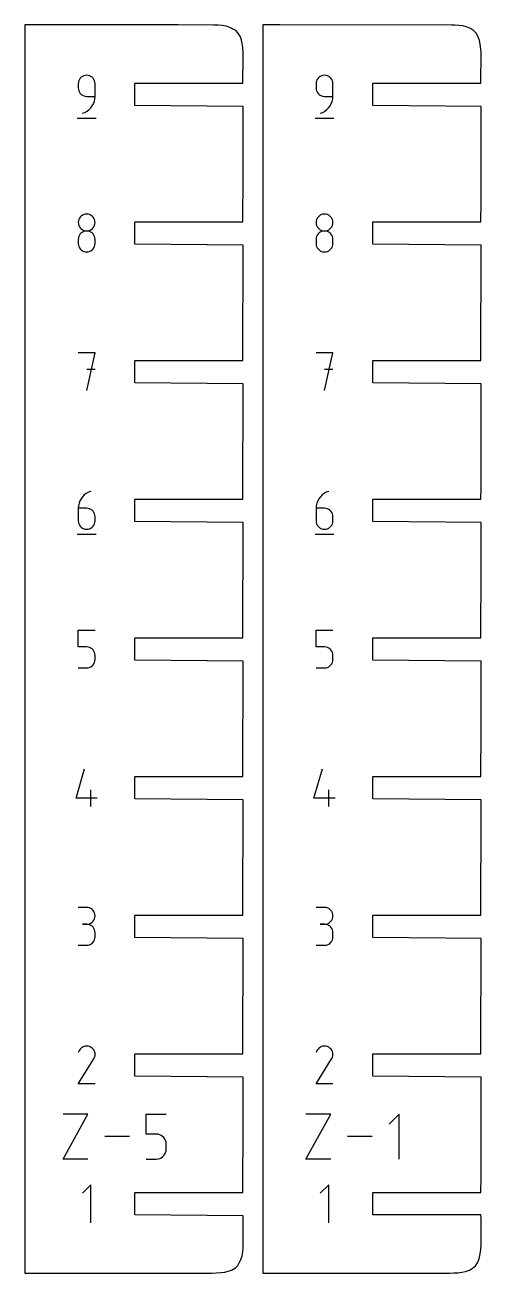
# Model space of a CAD drawing. Extents: x 0 to 38, y 0 to 25.5.
# Drawn here: x 11.11 to 14.04, y 12.31 to 20.31 of the extents above; entities that cross this region are included whole.
import ezdxf

# ---------------------------------------------------------------- set-up
doc = ezdxf.new("R2010")
doc.units = 0

msp = doc.modelspace()

# ---------------------------------------------------------------- linework, layer by layer
at = {"layer": 'annotation', "color": 1}
for p, q in [((11.45532, 19.945289), (11.454448, 19.935574)), ((11.454448, 19.935574), (11.454448, 19.908533)), ((11.457834, 19.954436), (11.45532, 19.945289)), ((11.461834, 19.96286), (11.457834, 19.954436)), ((11.467168, 19.970409), (11.461834, 19.96286)), ((11.473682, 19.976929), (11.467168, 19.970409)), ((11.481221, 19.982267), (11.473682, 19.976929)), ((11.489632, 19.98627), (11.481221, 19.982267)), ((11.498761, 19.988784), (11.489632, 19.98627)), ((11.508454, 19.989656), (11.498761, 19.988784)), ((11.518167, 19.988784), (11.508454, 19.989656)), ((11.508454, 19.989656), (11.508454, 19.989656)), ((11.527307, 19.98627), (11.518167, 19.988784)), ((11.535721, 19.982267), (11.527307, 19.98627)), ((11.543257, 19.976929), (11.535721, 19.982267)), ((11.549765, 19.970409), (11.543257, 19.976929)), ((11.555091, 19.96286), (11.549765, 19.970409)), ((11.559083, 19.954436), (11.555091, 19.96286)), ((11.56159, 19.945289), (11.559083, 19.954436)), ((11.562459, 19.935574), (11.56159, 19.945289)), ((11.562459, 19.854467), (11.562459, 19.935574)), ((11.562459, 19.935574), (11.562459, 19.935574)), ((12.980073, 19.945289), (12.979201, 19.935574)), ((12.979201, 19.935574), (12.979201, 19.908533)), ((12.982587, 19.954436), (12.980073, 19.945289)), ((12.986587, 19.96286), (12.982587, 19.954436)), ((12.991921, 19.970409), (12.986587, 19.96286)), ((12.998435, 19.976929), (12.991921, 19.970409)), ((13.005974, 19.982267), (12.998435, 19.976929)), ((13.014385, 19.98627), (13.005974, 19.982267)), ((13.023514, 19.988784), (13.014385, 19.98627)), ((13.033207, 19.989656), (13.023514, 19.988784)), ((13.04292, 19.988784), (13.033207, 19.989656)), ((13.033207, 19.989656), (13.033207, 19.989656)), ((13.05206, 19.98627), (13.04292, 19.988784)), ((13.060474, 19.982267), (13.05206, 19.98627)), ((13.068011, 19.976929), (13.060474, 19.982267)), ((13.074518, 19.970409), (13.068011, 19.976929)), ((13.079844, 19.96286), (13.074518, 19.970409)), ((13.083836, 19.954436), (13.079844, 19.96286)), ((13.086343, 19.945289), (13.083836, 19.954436)), ((13.087212, 19.935574), (13.086343, 19.945289)), ((13.087212, 19.854467), (13.087212, 19.935574)), ((13.087212, 19.935574), (13.087212, 19.935574)), ((11.454448, 19.908533), (11.454448, 19.908533)), ((11.454448, 19.908533), (11.45532, 19.898818)), ((11.45532, 19.898818), (11.457834, 19.889673)), ((11.457834, 19.889673), (11.461834, 19.88125)), ((11.461834, 19.88125), (11.467168, 19.873704)), ((11.467168, 19.873704), (11.473682, 19.867187)), ((11.473682, 19.867187), (11.481221, 19.861851)), ((11.481221, 19.861851), (11.489632, 19.857851)), ((11.489632, 19.857851), (11.498761, 19.855338)), ((11.498761, 19.855338), (11.508454, 19.854467)), ((11.508454, 19.854467), (11.562459, 19.854467)), ((11.561264, 19.838069), (11.562459, 19.854467)), ((12.979201, 19.908533), (12.979201, 19.908533)), ((12.979201, 19.908533), (12.980073, 19.898818)), ((12.980073, 19.898818), (12.982587, 19.889673)), ((12.982587, 19.889673), (12.986587, 19.88125)), ((12.986587, 19.88125), (12.991921, 19.873704)), ((12.991921, 19.873704), (12.998435, 19.867187)), ((12.998435, 19.867187), (13.005974, 19.861851)), ((13.005974, 19.861851), (13.014385, 19.857851)), ((13.014385, 19.857851), (13.023514, 19.855338)), ((13.023514, 19.855338), (13.033207, 19.854467)), ((13.033207, 19.854467), (13.087212, 19.854467)), ((13.086017, 19.838069), (13.087212, 19.854467)), ((11.511048, 19.75999), (11.523809, 19.769595)), ((11.523809, 19.769595), (11.535008, 19.780827)), ((11.535008, 19.780827), (11.5445, 19.793489)), ((11.5445, 19.793489), (11.552138, 19.807382)), ((11.552138, 19.807382), (11.557774, 19.822308)), ((11.557774, 19.822308), (11.561264, 19.838069)), ((13.035801, 19.75999), (13.048562, 19.769595)), ((13.048562, 19.769595), (13.059761, 19.780827)), ((13.059761, 19.780827), (13.069253, 19.793489)), ((13.069253, 19.793489), (13.076891, 19.807382)), ((13.076891, 19.807382), (13.082527, 19.822308)), ((13.082527, 19.822308), (13.086017, 19.838069)), ((11.4477, 19.716056), (11.5693, 19.716056)), ((11.481428, 19.746456), (11.496872, 19.752211)), ((11.481428, 19.746456), (11.481428, 19.746456)), ((11.496872, 19.752211), (11.511048, 19.75999)), ((12.972453, 19.716056), (13.094053, 19.716056)), ((13.006181, 19.746456), (13.021625, 19.752211)), ((13.006181, 19.746456), (13.006181, 19.746456)), ((13.021625, 19.752211), (13.035801, 19.75999)), ((11.455335, 19.05621), (11.454464, 19.04654)), ((11.454464, 19.04654), (11.454464, 19.04654)), ((11.454464, 19.04654), (11.455336, 19.036824)), ((11.457847, 19.065322), (11.455335, 19.05621)), ((11.461846, 19.073719), (11.457847, 19.065322)), ((11.467178, 19.081249), (11.461846, 19.073719)), ((11.473691, 19.087756), (11.467178, 19.081249)), ((11.481229, 19.093086), (11.473691, 19.087756)), ((11.489641, 19.097085), (11.481229, 19.093086)), ((11.498772, 19.099597), (11.489641, 19.097085)), ((11.508469, 19.100469), (11.498772, 19.099597)), ((11.518166, 19.099597), (11.508469, 19.100469)), ((11.508469, 19.100469), (11.508469, 19.100469)), ((11.527297, 19.097085), (11.518166, 19.099597)), ((11.535709, 19.093086), (11.527297, 19.097085)), ((11.543248, 19.087756), (11.535709, 19.093086)), ((11.54976, 19.081249), (11.543248, 19.087756)), ((11.555092, 19.073719), (11.54976, 19.081249)), ((11.559091, 19.065322), (11.555092, 19.073719)), ((11.561603, 19.05621), (11.559091, 19.065322)), ((11.562475, 19.04654), (11.561603, 19.05621)), ((11.561603, 19.036824), (11.562475, 19.04654)), ((11.562475, 19.04654), (11.562475, 19.04654)), ((12.980106, 19.05621), (12.979234, 19.04654)), ((12.979234, 19.04654), (12.979234, 19.04654)), ((12.979234, 19.04654), (12.980106, 19.036824)), ((12.982618, 19.065322), (12.980106, 19.05621)), ((12.986617, 19.073719), (12.982618, 19.065322)), ((12.991949, 19.081249), (12.986617, 19.073719)), ((12.998461, 19.087756), (12.991949, 19.081249)), ((13.006, 19.093086), (12.998461, 19.087756)), ((13.014412, 19.097085), (13.006, 19.093086)), ((13.023543, 19.099597), (13.014412, 19.097085)), ((13.03324, 19.100469), (13.023543, 19.099597)), ((13.042937, 19.099597), (13.03324, 19.100469)), ((13.03324, 19.100469), (13.03324, 19.100469)), ((13.052068, 19.097085), (13.042937, 19.099597)), ((13.06048, 19.093086), (13.052068, 19.097085)), ((13.068018, 19.087756), (13.06048, 19.093086)), ((13.074531, 19.081249), (13.068018, 19.087756)), ((13.079863, 19.073719), (13.074531, 19.081249)), ((13.083862, 19.065322), (13.079863, 19.073719)), ((13.086374, 19.05621), (13.083862, 19.065322)), ((13.086373, 19.036824), (13.087245, 19.04654)), ((13.087245, 19.04654), (13.086374, 19.05621)), ((13.087245, 19.04654), (13.087245, 19.04654)), ((11.455336, 19.036824), (11.457849, 19.027678)), ((11.461846, 18.965668), (11.457847, 18.957246)), ((11.457849, 19.027678), (11.461849, 19.019253)), ((11.467178, 18.973215), (11.461846, 18.965668)), ((11.461849, 19.019253), (11.467183, 19.011705)), ((11.473691, 18.979733), (11.467178, 18.973215)), ((11.467183, 19.011705), (11.473697, 19.005185)), ((11.481229, 18.98507), (11.473691, 18.979733)), ((11.473697, 19.005185), (11.481236, 18.999847)), ((11.489641, 18.989073), (11.481229, 18.98507)), ((11.481236, 18.999847), (11.489647, 18.995844)), ((11.498772, 18.991586), (11.489641, 18.989073)), ((11.489647, 18.995844), (11.498776, 18.99333)), ((11.508469, 18.992458), (11.498772, 18.991586)), ((11.498776, 18.99333), (11.508469, 18.992458)), ((11.508469, 18.992458), (11.518162, 18.99333)), ((11.518166, 18.991587), (11.508469, 18.992458)), ((11.508469, 18.992458), (11.508469, 18.992458)), ((11.508469, 18.992458), (11.508469, 18.992458)), ((11.518162, 18.99333), (11.527291, 18.995844)), ((11.527297, 18.989074), (11.518166, 18.991587)), ((11.527291, 18.995844), (11.535702, 18.999847)), ((11.535709, 18.985074), (11.527297, 18.989074)), ((11.535702, 18.999847), (11.543241, 19.005185)), ((11.543248, 18.979738), (11.535709, 18.985074)), ((11.543241, 19.005185), (11.549755, 19.011705)), ((11.54976, 18.973221), (11.543248, 18.979738)), ((11.549755, 19.011705), (11.555089, 19.019253)), ((11.555092, 18.965674), (11.54976, 18.973221)), ((11.555089, 19.019253), (11.55909, 19.027678)), ((11.559091, 18.957252), (11.555092, 18.965674)), ((11.55909, 19.027678), (11.561603, 19.036824)), ((12.980106, 19.036824), (12.982619, 19.027678)), ((12.986617, 18.965668), (12.982618, 18.957246)), ((12.982619, 19.027678), (12.98662, 19.019253)), ((12.991949, 18.973215), (12.986617, 18.965668)), ((12.98662, 19.019253), (12.991954, 19.011705)), ((12.998461, 18.979733), (12.991949, 18.973215)), ((12.991954, 19.011705), (12.998468, 19.005185)), ((13.006, 18.98507), (12.998461, 18.979733)), ((12.998468, 19.005185), (13.006007, 18.999847)), ((13.014412, 18.989073), (13.006, 18.98507)), ((13.006007, 18.999847), (13.014418, 18.995844)), ((13.023543, 18.991586), (13.014412, 18.989073)), ((13.014418, 18.995844), (13.023547, 18.99333)), ((13.03324, 18.992458), (13.023543, 18.991586)), ((13.023547, 18.99333), (13.03324, 18.992458)), ((13.03324, 18.992458), (13.042933, 18.99333)), ((13.042937, 18.991587), (13.03324, 18.992458)), ((13.03324, 18.992458), (13.03324, 18.992458)), ((13.03324, 18.992458), (13.03324, 18.992458)), ((13.042933, 18.99333), (13.052062, 18.995844)), ((13.052068, 18.989074), (13.042937, 18.991587)), ((13.052062, 18.995844), (13.060473, 18.999847)), ((13.06048, 18.985074), (13.052068, 18.989074)), ((13.060473, 18.999847), (13.068012, 19.005185)), ((13.068018, 18.979738), (13.06048, 18.985074)), ((13.068012, 19.005185), (13.074526, 19.011705)), ((13.074531, 18.973221), (13.068018, 18.979738)), ((13.074526, 19.011705), (13.07986, 19.019253)), ((13.079863, 18.965675), (13.074531, 18.973221)), ((13.07986, 19.019253), (13.08386, 19.027678)), ((13.083862, 18.957252), (13.079863, 18.965675)), ((13.08386, 19.027678), (13.086373, 19.036824)), ((11.455335, 18.948103), (11.454464, 18.938392)), ((11.454464, 18.938392), (11.454464, 18.911488)), ((11.454464, 18.911488), (11.454464, 18.911488)), ((11.454464, 18.911488), (11.455336, 18.901778)), ((11.457847, 18.957246), (11.455335, 18.948103)), ((11.455336, 18.901778), (11.457849, 18.892645)), ((11.457849, 18.892645), (11.461849, 18.884241)), ((11.461849, 18.884241), (11.467183, 18.876717)), ((11.549755, 18.876717), (11.555089, 18.884241)), ((11.555089, 18.884241), (11.55909, 18.892645)), ((11.55909, 18.892645), (11.561603, 18.901778)), ((11.561603, 18.948107), (11.559091, 18.957252)), ((11.562475, 18.938392), (11.561603, 18.948107)), ((11.561603, 18.901778), (11.562475, 18.911488)), ((11.562475, 18.911488), (11.562475, 18.938392)), ((11.562475, 18.938392), (11.562475, 18.938392)), ((12.980106, 18.948103), (12.979234, 18.938392)), ((12.979234, 18.938392), (12.979234, 18.911488)), ((12.979234, 18.911488), (12.979234, 18.911488)), ((12.979234, 18.911488), (12.980106, 18.901778)), ((12.982618, 18.957246), (12.980106, 18.948103)), ((12.980106, 18.901778), (12.982619, 18.892645)), ((12.982619, 18.892645), (12.98662, 18.884241)), ((12.98662, 18.884241), (12.991954, 18.876717)), ((13.074526, 18.876717), (13.07986, 18.884241)), ((13.07986, 18.884241), (13.08386, 18.892645)), ((13.08386, 18.892645), (13.086373, 18.901778)), ((13.086374, 18.948107), (13.083862, 18.957252)), ((13.086373, 18.901778), (13.087245, 18.911488)), ((13.087245, 18.938392), (13.086374, 18.948107)), ((13.087245, 18.911488), (13.087245, 18.938392)), ((13.087245, 18.938392), (13.087245, 18.938392)), ((11.467183, 18.876717), (11.473697, 18.870222)), ((11.473697, 18.870222), (11.481236, 18.864908)), ((11.481236, 18.864908), (11.489647, 18.860926)), ((11.489647, 18.860926), (11.498776, 18.858426)), ((11.498776, 18.858426), (11.508469, 18.857559)), ((11.508469, 18.857559), (11.518162, 18.858426)), ((11.508469, 18.857559), (11.508469, 18.857559)), ((11.518162, 18.858426), (11.527291, 18.860926)), ((11.527291, 18.860926), (11.535702, 18.864908)), ((11.535702, 18.864908), (11.543241, 18.870222)), ((11.543241, 18.870222), (11.549755, 18.876717)), ((12.991954, 18.876717), (12.998468, 18.870222)), ((12.998468, 18.870222), (13.006007, 18.864908)), ((13.006007, 18.864908), (13.014418, 18.860926)), ((13.014418, 18.860926), (13.023547, 18.858426)), ((13.023547, 18.858426), (13.03324, 18.857559)), ((13.03324, 18.857559), (13.042933, 18.858426)), ((13.03324, 18.857559), (13.03324, 18.857559)), ((13.042933, 18.858426), (13.052062, 18.860926)), ((13.052062, 18.860926), (13.060473, 18.864908)), ((13.060473, 18.864908), (13.068012, 18.870222)), ((13.068012, 18.870222), (13.074526, 18.876717)), ((11.562536, 18.211878), (11.454387, 18.211878)), ((11.508469, 17.968678), (11.562536, 18.211878)), ((13.087306, 18.211878), (12.979158, 18.211878)), ((13.03324, 17.968678), (13.087306, 18.211878)), ((11.562536, 18.103577), (11.508469, 18.103577)), ((13.087306, 18.103577), (13.03324, 18.103577)), ((11.48193, 17.288479), (11.472431, 17.275793)), ((11.493141, 17.299737), (11.48193, 17.288479)), ((11.505918, 17.309372), (11.493141, 17.299737)), ((11.520115, 17.317188), (11.505918, 17.309372)), ((11.535586, 17.322989), (11.520115, 17.317188)), ((11.535586, 17.322989), (11.535586, 17.322989)), ((13.006701, 17.288479), (12.997202, 17.275793)), ((13.017912, 17.299737), (13.006701, 17.288479)), ((13.030689, 17.309372), (13.017912, 17.299737)), ((13.044886, 17.317188), (13.030689, 17.309372)), ((13.060357, 17.322989), (13.044886, 17.317188)), ((13.060357, 17.322989), (13.060357, 17.322989)), ((11.45566, 17.231127), (11.454464, 17.214688)), ((11.454464, 17.214688), (11.454464, 17.133855)), ((11.508469, 17.214688), (11.454464, 17.214688)), ((11.45915, 17.246921), (11.45566, 17.231127)), ((11.464789, 17.261875), (11.45915, 17.246921)), ((11.472431, 17.275793), (11.464789, 17.261875)), ((11.518182, 17.213821), (11.508469, 17.214688)), ((11.527322, 17.211321), (11.518182, 17.213821)), ((11.535736, 17.207339), (11.527322, 17.211321)), ((11.543273, 17.202025), (11.535736, 17.207339)), ((11.54978, 17.195531), (11.543273, 17.202025)), ((12.98043, 17.231127), (12.979234, 17.214688)), ((12.979234, 17.214688), (12.979234, 17.133855)), ((13.03324, 17.214688), (12.979234, 17.214688)), ((12.983921, 17.246921), (12.98043, 17.231127)), ((12.98956, 17.261875), (12.983921, 17.246921)), ((12.997202, 17.275793), (12.98956, 17.261875)), ((13.042953, 17.213821), (13.03324, 17.214688)), ((13.052092, 17.211321), (13.042953, 17.213821)), ((13.060507, 17.207339), (13.052092, 17.211321)), ((13.068043, 17.202025), (13.060507, 17.207339)), ((13.074551, 17.195531), (13.068043, 17.202025)), ((11.454464, 17.133855), (11.454464, 17.133855)), ((11.454464, 17.133855), (11.455336, 17.12414)), ((11.455336, 17.12414), (11.457849, 17.114995)), ((11.555106, 17.188006), (11.54978, 17.195531)), ((11.559098, 17.179602), (11.555106, 17.188006)), ((11.561605, 17.170469), (11.559098, 17.179602)), ((11.559098, 17.114995), (11.561605, 17.12414)), ((11.562475, 17.160759), (11.561605, 17.170469)), ((11.561605, 17.12414), (11.562475, 17.133855)), ((11.562475, 17.133855), (11.562475, 17.160759)), ((11.562475, 17.160759), (11.562475, 17.160759)), ((12.979234, 17.133855), (12.979234, 17.133855)), ((12.979234, 17.133855), (12.980106, 17.12414)), ((12.980106, 17.12414), (12.982619, 17.114995)), ((13.079877, 17.188006), (13.074551, 17.195531)), ((13.083869, 17.179602), (13.079877, 17.188006)), ((13.086376, 17.170469), (13.083869, 17.179602)), ((13.083869, 17.114995), (13.086376, 17.12414)), ((13.087245, 17.160759), (13.086376, 17.170469)), ((13.086376, 17.12414), (13.087245, 17.133855)), ((13.087245, 17.133855), (13.087245, 17.160759)), ((13.087245, 17.160759), (13.087245, 17.160759)), ((11.4477, 17.049389), (11.5693, 17.049389)), ((11.457849, 17.114995), (11.461849, 17.106573)), ((11.461849, 17.106573), (11.467183, 17.099026)), ((11.467183, 17.099026), (11.473697, 17.092509)), ((11.473697, 17.092509), (11.481236, 17.087173)), ((11.481236, 17.087173), (11.489647, 17.083173)), ((11.489647, 17.083173), (11.498776, 17.08066)), ((11.498776, 17.08066), (11.508469, 17.079789)), ((11.508469, 17.079789), (11.518182, 17.08066)), ((11.508469, 17.079789), (11.508469, 17.079789)), ((11.518182, 17.08066), (11.527322, 17.083173)), ((11.527322, 17.083173), (11.535736, 17.087173)), ((11.535736, 17.087173), (11.543273, 17.092509)), ((11.543273, 17.092509), (11.54978, 17.099026)), ((11.54978, 17.099026), (11.555106, 17.106573)), ((11.555106, 17.106573), (11.559098, 17.114995)), ((12.97247, 17.049389), (13.09407, 17.049389)), ((12.982619, 17.114995), (12.98662, 17.106573)), ((12.98662, 17.106573), (12.991954, 17.099026)), ((12.991954, 17.099026), (12.998468, 17.092509)), ((12.998468, 17.092509), (13.006007, 17.087173)), ((13.006007, 17.087173), (13.014418, 17.083173)), ((13.014418, 17.083173), (13.023547, 17.08066)), ((13.023547, 17.08066), (13.03324, 17.079789)), ((13.03324, 17.079789), (13.042953, 17.08066)), ((13.03324, 17.079789), (13.03324, 17.079789)), ((13.042953, 17.08066), (13.052092, 17.083173)), ((13.052092, 17.083173), (13.060507, 17.087173)), ((13.060507, 17.087173), (13.068043, 17.092509)), ((13.068043, 17.092509), (13.074551, 17.099026)), ((13.074551, 17.099026), (13.079877, 17.106573)), ((13.079877, 17.106573), (13.083869, 17.114995)), ((11.454464, 16.325799), (11.454464, 16.4341)), ((11.454464, 16.4341), (11.562475, 16.4341)), ((12.979234, 16.325799), (12.979234, 16.4341)), ((12.979234, 16.4341), (13.087245, 16.4341)), ((11.508469, 16.325799), (11.454464, 16.325799)), ((11.518166, 16.324933), (11.508469, 16.325799)), ((11.527297, 16.322433), (11.518166, 16.324933)), ((11.535709, 16.31845), (11.527297, 16.322433)), ((13.03324, 16.325799), (12.979234, 16.325799)), ((13.042937, 16.324933), (13.03324, 16.325799)), ((13.052068, 16.322433), (13.042937, 16.324933)), ((13.06048, 16.31845), (13.052068, 16.322433)), ((11.543248, 16.313137), (11.535709, 16.31845)), ((11.54976, 16.306642), (11.543248, 16.313137)), ((11.555092, 16.299117), (11.54976, 16.306642)), ((11.559091, 16.290713), (11.555092, 16.299117)), ((11.561603, 16.28158), (11.559091, 16.290713)), ((11.562475, 16.27187), (11.561603, 16.28158)), ((11.561603, 16.235251), (11.562475, 16.244966)), ((11.562475, 16.244966), (11.562475, 16.27187)), ((11.562475, 16.27187), (11.562475, 16.27187)), ((13.068018, 16.313137), (13.06048, 16.31845)), ((13.074531, 16.306642), (13.068018, 16.313137)), ((13.079863, 16.299117), (13.074531, 16.306642)), ((13.083862, 16.290713), (13.079863, 16.299117)), ((13.086374, 16.28158), (13.083862, 16.290713)), ((13.086373, 16.235251), (13.087245, 16.244966)), ((13.087245, 16.27187), (13.086374, 16.28158)), ((13.087245, 16.244966), (13.087245, 16.27187)), ((13.087245, 16.27187), (13.087245, 16.27187)), ((11.454464, 16.1909), (11.508469, 16.1909)), ((11.508469, 16.1909), (11.518162, 16.191772)), ((11.508469, 16.1909), (11.508469, 16.1909)), ((11.518162, 16.191772), (11.527291, 16.194284)), ((11.527291, 16.194284), (11.535702, 16.198285)), ((11.535702, 16.198285), (11.543241, 16.20362)), ((11.543241, 16.20362), (11.549755, 16.210137)), ((11.549755, 16.210137), (11.555089, 16.217684)), ((11.555089, 16.217684), (11.55909, 16.226106)), ((11.55909, 16.226106), (11.561603, 16.235251)), ((12.979234, 16.1909), (13.03324, 16.1909)), ((13.03324, 16.1909), (13.042933, 16.191772)), ((13.03324, 16.1909), (13.03324, 16.1909)), ((13.042933, 16.191772), (13.052062, 16.194284)), ((13.052062, 16.194284), (13.060473, 16.198285)), ((13.060473, 16.198285), (13.068012, 16.20362)), ((13.068012, 16.20362), (13.074526, 16.210137)), ((13.074526, 16.210137), (13.07986, 16.217684)), ((13.07986, 16.217684), (13.08386, 16.226106)), ((13.08386, 16.226106), (13.086373, 16.235251)), ((11.440951, 15.356078), (11.49488, 15.545211)), ((12.965722, 15.356078), (13.019651, 15.545211)), ((11.53551, 15.302011), (11.53551, 15.410022)), ((13.060281, 15.302011), (13.060281, 15.410022)), ((11.575987, 15.356078), (11.440951, 15.356078)), ((13.100758, 15.356078), (12.965722, 15.356078)), ((11.508469, 14.65604), (11.454464, 14.65604)), ((11.518182, 14.655168), (11.508469, 14.65604)), ((11.527322, 14.652656), (11.518182, 14.655168)), ((11.535736, 14.648657), (11.527322, 14.652656)), ((11.543273, 14.643327), (11.535736, 14.648657)), ((11.54978, 14.63682), (11.543273, 14.643327)), ((13.03324, 14.65604), (12.979234, 14.65604)), ((13.042953, 14.655168), (13.03324, 14.65604)), ((13.052092, 14.652656), (13.042953, 14.655168)), ((13.060507, 14.648657), (13.052092, 14.652656)), ((13.068043, 14.643327), (13.060507, 14.648657)), ((13.074551, 14.63682), (13.068043, 14.643327)), ((11.535736, 14.555418), (11.543273, 14.560756)), ((11.543273, 14.560756), (11.54978, 14.567276)), ((11.555106, 14.62929), (11.54978, 14.63682)), ((11.54978, 14.567276), (11.555106, 14.574824)), ((11.559098, 14.620892), (11.555106, 14.62929)), ((11.555106, 14.574824), (11.559098, 14.583249)), ((11.561605, 14.611781), (11.559098, 14.620892)), ((11.559098, 14.583249), (11.561605, 14.592395)), ((11.562475, 14.602111), (11.561605, 14.611781)), ((11.561605, 14.592395), (11.562475, 14.602111)), ((11.562475, 14.602111), (11.562475, 14.602111)), ((13.060507, 14.555418), (13.068043, 14.560756)), ((13.068043, 14.560756), (13.074551, 14.567276)), ((13.079877, 14.62929), (13.074551, 14.63682)), ((13.074551, 14.567276), (13.079877, 14.574824)), ((13.083869, 14.620892), (13.079877, 14.62929)), ((13.079877, 14.574824), (13.083869, 14.583249)), ((13.086376, 14.611781), (13.083869, 14.620892)), ((13.083869, 14.583249), (13.086376, 14.592395)), ((13.087245, 14.602111), (13.086376, 14.611781)), ((13.086376, 14.592395), (13.087245, 14.602111)), ((13.087245, 14.602111), (13.087245, 14.602111)), ((11.508469, 14.548029), (11.481428, 14.548029)), ((11.481428, 14.548029), (11.508469, 14.548029)), ((11.508469, 14.548029), (11.518182, 14.548901)), ((11.518182, 14.547157), (11.508469, 14.548029)), ((11.508469, 14.548029), (11.508469, 14.548029)), ((11.518182, 14.548901), (11.527322, 14.551415)), ((11.527322, 14.544645), (11.518182, 14.547157)), ((11.527322, 14.551415), (11.535736, 14.555418)), ((11.535736, 14.540646), (11.527322, 14.544645)), ((11.543273, 14.535316), (11.535736, 14.540646)), ((11.54978, 14.528809), (11.543273, 14.535316)), ((11.555106, 14.521279), (11.54978, 14.528809)), ((11.559098, 14.512881), (11.555106, 14.521279)), ((11.561605, 14.50377), (11.559098, 14.512881)), ((11.562475, 14.4941), (11.561605, 14.50377)), ((11.562475, 14.467059), (11.562475, 14.4941)), ((11.562475, 14.4941), (11.562475, 14.4941)), ((13.03324, 14.548029), (13.006199, 14.548029)), ((13.006199, 14.548029), (13.03324, 14.548029)), ((13.03324, 14.548029), (13.042953, 14.548901)), ((13.042953, 14.547157), (13.03324, 14.548029)), ((13.03324, 14.548029), (13.03324, 14.548029)), ((13.042953, 14.548901), (13.052092, 14.551415)), ((13.052092, 14.544645), (13.042953, 14.547157)), ((13.052092, 14.551415), (13.060507, 14.555418)), ((13.060507, 14.540646), (13.052092, 14.544645)), ((13.068043, 14.535316), (13.060507, 14.540646)), ((13.074551, 14.528809), (13.068043, 14.535316)), ((13.079877, 14.521279), (13.074551, 14.528809)), ((13.083869, 14.512881), (13.079877, 14.521279)), ((13.086376, 14.50377), (13.083869, 14.512881)), ((13.087245, 14.4941), (13.086376, 14.50377)), ((13.087245, 14.467059), (13.087245, 14.4941)), ((13.087245, 14.4941), (13.087245, 14.4941)), ((11.454464, 14.41313), (11.508469, 14.41313)), ((11.508469, 14.41313), (11.518182, 14.414001)), ((11.508469, 14.41313), (11.508469, 14.41313)), ((11.518182, 14.414001), (11.527322, 14.416512)), ((11.527322, 14.416512), (11.535736, 14.420509)), ((11.535736, 14.420509), (11.543273, 14.425838)), ((11.543273, 14.425838), (11.54978, 14.432344)), ((11.54978, 14.432344), (11.555106, 14.439873)), ((11.555106, 14.439873), (11.559098, 14.448271)), ((11.559098, 14.448271), (11.561605, 14.457385)), ((11.561605, 14.457385), (11.562475, 14.467059)), ((12.979234, 14.41313), (13.03324, 14.41313)), ((13.03324, 14.41313), (13.042953, 14.414001)), ((13.03324, 14.41313), (13.03324, 14.41313)), ((13.042953, 14.414001), (13.052092, 14.416512)), ((13.052092, 14.416512), (13.060507, 14.420509)), ((13.060507, 14.420509), (13.068043, 14.425838)), ((13.068043, 14.425838), (13.074551, 14.432344)), ((13.074551, 14.432344), (13.079877, 14.439873)), ((13.079877, 14.439873), (13.083869, 14.448271)), ((13.083869, 14.448271), (13.086376, 14.457385)), ((13.086376, 14.457385), (13.087245, 14.467059)), ((11.48176, 13.760323), (11.474089, 13.755033)), ((11.490145, 13.764188), (11.48176, 13.760323)), ((11.499038, 13.766574), (11.490145, 13.764188)), ((11.508234, 13.767427), (11.499038, 13.766574)), ((11.517528, 13.766696), (11.508234, 13.767427)), ((11.526714, 13.764326), (11.517528, 13.766696)), ((11.535586, 13.760263), (11.526714, 13.764326)), ((11.543522, 13.754628), (11.535586, 13.760263)), ((11.535586, 13.760263), (11.535586, 13.760263)), ((13.006531, 13.760323), (12.998859, 13.755033)), ((13.014915, 13.764188), (13.006531, 13.760323)), ((13.023809, 13.766574), (13.014915, 13.764188)), ((13.033005, 13.767427), (13.023809, 13.766574)), ((13.042298, 13.766696), (13.033005, 13.767427)), ((13.051484, 13.764326), (13.042298, 13.766696)), ((13.060357, 13.760263), (13.051484, 13.764326)), ((13.068293, 13.754628), (13.060357, 13.760263)), ((13.060357, 13.760263), (13.060357, 13.760263)), ((11.454464, 13.524231), (11.554269, 13.684906)), ((11.461708, 13.740391), (11.454616, 13.726786)), ((11.467336, 13.748371), (11.461708, 13.740391)), ((11.474089, 13.755033), (11.467336, 13.748371)), ((11.550157, 13.747866), (11.543522, 13.754628)), ((11.555432, 13.740184), (11.550157, 13.747866)), ((11.554269, 13.684906), (11.554389, 13.685053)), ((11.554269, 13.684906), (11.554269, 13.684906)), ((11.554389, 13.685053), (11.554503, 13.685202)), ((11.554503, 13.685202), (11.554613, 13.685354)), ((11.554613, 13.685354), (11.55472, 13.685509)), ((11.55472, 13.685509), (11.554824, 13.685669)), ((11.554824, 13.685669), (11.554927, 13.685835)), ((11.554927, 13.685835), (11.555028, 13.686009)), ((11.555028, 13.686009), (11.555129, 13.686192)), ((11.555129, 13.686192), (11.55523, 13.686385)), ((11.55523, 13.686385), (11.559351, 13.695233)), ((11.55523, 13.686385), (11.55523, 13.686385)), ((11.559289, 13.73179), (11.555432, 13.740184)), ((11.561669, 13.722891), (11.559289, 13.73179)), ((11.559351, 13.695233), (11.561759, 13.704405)), ((11.562511, 13.713693), (11.561669, 13.722891)), ((11.561759, 13.704405), (11.562511, 13.713693)), ((12.979234, 13.524231), (13.07904, 13.684906)), ((12.986479, 13.740391), (12.979387, 13.726786)), ((12.992107, 13.748371), (12.986479, 13.740391)), ((12.998859, 13.755033), (12.992107, 13.748371)), ((13.074928, 13.747866), (13.068293, 13.754628)), ((13.080203, 13.740184), (13.074928, 13.747866)), ((13.07904, 13.684906), (13.079159, 13.685053)), ((13.07904, 13.684906), (13.07904, 13.684906)), ((13.079159, 13.685053), (13.079274, 13.685202)), ((13.079274, 13.685202), (13.079384, 13.685354)), ((13.079384, 13.685354), (13.079491, 13.685509)), ((13.079491, 13.685509), (13.079595, 13.685669)), ((13.079595, 13.685669), (13.079697, 13.685835)), ((13.079697, 13.685835), (13.079799, 13.686009)), ((13.079799, 13.686009), (13.0799, 13.686192)), ((13.0799, 13.686192), (13.080001, 13.686385)), ((13.080001, 13.686385), (13.084122, 13.695233)), ((13.080001, 13.686385), (13.080001, 13.686385)), ((13.08406, 13.73179), (13.080203, 13.740184)), ((13.086439, 13.722891), (13.08406, 13.73179)), ((13.084122, 13.695233), (13.086529, 13.704405)), ((13.087282, 13.713693), (13.086439, 13.722891)), ((13.086529, 13.704405), (13.087282, 13.713693)), ((11.562475, 13.524231), (11.454464, 13.524231)), ((13.087245, 13.524231), (12.979234, 13.524231)), ((11.356772, 13.043173), (11.516699, 13.331202)), ((11.516699, 13.331202), (11.356772, 13.331202)), ((11.89021, 13.202938), (11.89021, 13.331202)), ((11.89021, 13.331202), (12.018131, 13.331202)), ((12.913491, 13.043173), (13.073419, 13.331202)), ((13.073419, 13.331202), (12.913491, 13.331202)), ((13.510971, 13.331202), (13.446939, 13.267151)), ((13.510971, 13.043173), (13.510971, 13.331202)), ((11.95417, 13.202938), (11.89021, 13.202938)), ((11.965655, 13.201912), (11.95417, 13.202938)), ((11.976469, 13.198951), (11.965655, 13.201912)), ((11.782226, 13.187188), (11.624737, 13.187188)), ((11.986431, 13.194235), (11.976469, 13.198951)), ((11.995359, 13.187941), (11.986431, 13.194235)), ((12.003072, 13.18025), (11.995359, 13.187941)), ((12.009387, 13.171338), (12.003072, 13.18025)), ((12.014124, 13.161385), (12.009387, 13.171338)), ((12.017098, 13.150569), (12.014124, 13.161385)), ((12.018131, 13.139068), (12.017098, 13.150569)), ((12.018131, 13.107206), (12.018131, 13.139068)), ((12.018131, 13.139068), (12.018131, 13.139068)), ((13.338946, 13.187188), (13.181457, 13.187188)), ((11.516699, 13.043173), (11.356772, 13.043173)), ((11.89021, 13.043173), (11.95417, 13.043173)), ((11.95417, 13.043173), (11.96565, 13.044205)), ((11.95417, 13.043173), (11.95417, 13.043173)), ((11.96565, 13.044205), (11.976462, 13.047181)), ((11.976462, 13.047181), (11.986423, 13.051919)), ((11.986423, 13.051919), (11.995352, 13.058238)), ((11.995352, 13.058238), (12.003066, 13.065957)), ((12.003066, 13.065957), (12.009383, 13.074894)), ((12.009383, 13.074894), (12.014121, 13.084869)), ((12.014121, 13.084869), (12.017098, 13.0957)), ((12.017098, 13.0957), (12.018131, 13.107206)), ((13.073419, 13.043173), (12.913491, 13.043173)), ((11.53551, 12.878544), (11.481444, 12.824463)), ((11.53551, 12.635344), (11.53551, 12.878544)), ((13.060285, 12.878544), (13.006219, 12.824463)), ((13.060285, 12.635344), (13.060285, 12.878544))]:
    msp.add_line(p, q, dxfattribs=at)
at = {"layer": 'boundary', "color": 5}
for p, q in [((12.094318, 20.3125), (11.1125, 20.3125)), ((11.1125, 20.3125), (11.1125, 20.041841)), ((12.323939, 20.312245), (12.094318, 20.3125)), ((12.351215, 20.311253), (12.323939, 20.312245)), ((12.377482, 20.3088), (12.351215, 20.311253)), ((12.401755, 20.304747), (12.377482, 20.3088)), ((12.426564, 20.297102), (12.401755, 20.304747)), ((12.464517, 20.277082), (12.426564, 20.297102)), ((12.478565, 20.262298), (12.464517, 20.277082)), ((12.493733, 20.237431), (12.478565, 20.262298)), ((12.746591, 20.3125), (12.6375, 20.3125)), ((12.6375, 20.3125), (12.6375, 20.262318)), ((12.6375, 20.262318), (12.6375, 20.15467)), ((13.848939, 20.312245), (12.746591, 20.3125)), ((13.868957, 20.311798), (13.848939, 20.312245)), ((13.89557, 20.3098), (13.868957, 20.311798)), ((13.920911, 20.306135), (13.89557, 20.3098)), ((13.948694, 20.298932), (13.920911, 20.306135)), ((13.969776, 20.289646), (13.948694, 20.298932)), ((13.989517, 20.277082), (13.969776, 20.289646)), ((14.005326, 20.259913), (13.989517, 20.277082)), ((14.018733, 20.237431), (14.005326, 20.259913)), ((12.501197, 20.216008), (12.493733, 20.237431)), ((12.506213, 20.194328), (12.501197, 20.216008)), ((12.509794, 20.16866), (12.506213, 20.194328)), ((12.511857, 20.137973), (12.509794, 20.16866)), ((14.02691, 20.213582), (14.018733, 20.237431)), ((14.031937, 20.189893), (14.02691, 20.213582)), ((14.035969, 20.157085), (14.031937, 20.189893)), ((12.5104, 19.939056), (12.5125, 20.1125)), ((12.5125, 20.1125), (12.511857, 20.137973)), ((12.6375, 20.15467), (12.6375, 19.764639)), ((14.034832, 19.939056), (14.036841, 20.130682)), ((14.036841, 20.130682), (14.035969, 20.157085)), ((11.1125, 20.041841), (11.1125, 19.988773)), ((11.1125, 19.988773), (11.1125, 19.412906)), ((11.8175, 19.797056), (11.8175, 19.939056)), ((11.8175, 19.939056), (12.5104, 19.939056)), ((13.342253, 19.797056), (13.342253, 19.939056)), ((13.342253, 19.939056), (14.034832, 19.939056)), ((12.5125, 19.789456), (11.8175, 19.797056)), ((12.5125, 19.344822), (12.5125, 19.789456)), ((12.6375, 19.764639), (12.6375, 16.983771)), ((14.03701, 19.789456), (13.342253, 19.797056)), ((14.037041, 19.697213), (14.03701, 19.789456)), ((14.037041, 19.178104), (14.037041, 19.697213)), ((11.1125, 19.412906), (11.1125, 19.188773)), ((12.5104, 19.050167), (12.5125, 19.344822)), ((11.1125, 19.188773), (11.1125, 15.082919)), ((14.034941, 19.050167), (14.037041, 19.178104)), ((11.8175, 18.908167), (11.8175, 19.050167)), ((11.8175, 19.050167), (12.5104, 19.050167)), ((13.34227, 18.908167), (13.34227, 19.050167)), ((13.34227, 19.050167), (14.034941, 19.050167)), ((12.5125, 18.900567), (11.8175, 18.908167)), ((12.5104, 18.161278), (12.5125, 18.900567)), ((14.037041, 18.900567), (13.34227, 18.908167)), ((14.034941, 18.161278), (14.037041, 18.900567)), ((11.8175, 18.019278), (11.8175, 18.161278)), ((11.8175, 18.161278), (12.5104, 18.161278)), ((13.34227, 18.019278), (13.34227, 18.161278)), ((13.34227, 18.161278), (14.034941, 18.161278)), ((12.5125, 18.011678), (11.8175, 18.019278)), ((12.5104, 17.272389), (12.5125, 18.011678)), ((14.037041, 18.011678), (13.34227, 18.019278)), ((14.037041, 17.350718), (14.037041, 18.011678)), ((14.034941, 17.272389), (14.037041, 17.350718)), ((11.8175, 17.130389), (11.8175, 17.272389)), ((11.8175, 17.272389), (12.5104, 17.272389)), ((13.34227, 17.130389), (13.34227, 17.272389)), ((13.34227, 17.272389), (14.034941, 17.272389)), ((12.5125, 17.122789), (11.8175, 17.130389)), ((12.5104, 16.3835), (12.5125, 17.122789)), ((14.037041, 17.122789), (13.34227, 17.130389)), ((14.037041, 16.831609), (14.037041, 17.122789)), ((12.6375, 16.983771), (12.6375, 12.884084)), ((14.034941, 16.3835), (14.037041, 16.831609)), ((11.8175, 16.2415), (11.8175, 16.3835)), ((11.8175, 16.3835), (12.5104, 16.3835)), ((13.34227, 16.2415), (13.34227, 16.3835)), ((13.34227, 16.3835), (14.034941, 16.3835)), ((12.5125, 16.2339), (11.8175, 16.2415)), ((14.037041, 16.2339), (13.34227, 16.2415)), ((12.5104, 15.494611), (12.5125, 16.2339)), ((14.037041, 15.793391), (14.037041, 16.2339)), ((14.034941, 15.494611), (14.037041, 15.793391)), ((11.8175, 15.352611), (11.8175, 15.494611)), ((11.8175, 15.494611), (12.5104, 15.494611)), ((13.34227, 15.352611), (13.34227, 15.494611)), ((13.34227, 15.494611), (14.034941, 15.494611)), ((12.5125, 15.345011), (11.8175, 15.352611)), ((12.5104, 14.605722), (12.5125, 15.345011)), ((14.037041, 15.345011), (13.34227, 15.352611)), ((14.037041, 15.274282), (14.037041, 15.345011)), ((14.034941, 14.605722), (14.037041, 15.274282)), ((11.1125, 15.082919), (11.1125, 13.484885)), ((11.8175, 14.463722), (11.8175, 14.605722)), ((11.8175, 14.605722), (12.5104, 14.605722)), ((13.34227, 14.463722), (13.34227, 14.605722)), ((13.34227, 14.605722), (14.034941, 14.605722)), ((12.5125, 14.456122), (11.8175, 14.463722)), ((12.5104, 13.716833), (12.5125, 14.456122)), ((14.037041, 14.456122), (13.34227, 14.463722)), ((14.034941, 13.716833), (14.037041, 14.456122)), ((11.8175, 13.574833), (11.8175, 13.716833)), ((11.8175, 13.716833), (12.5104, 13.716833)), ((13.34227, 13.574833), (13.34227, 13.716833)), ((13.34227, 13.716833), (14.034941, 13.716833)), ((12.5125, 13.567233), (11.8175, 13.574833)), ((12.5125, 13.280177), (12.5125, 13.567233)), ((14.037041, 13.567233), (13.34227, 13.574833)), ((14.037041, 13.446896), (14.037041, 13.567233)), ((11.1125, 13.484885), (11.1125, 12.909018)), ((14.037041, 13.187342), (14.037041, 13.446896)), ((12.5104, 12.827944), (12.5125, 13.280177)), ((14.037041, 12.927787), (14.037041, 13.187342)), ((11.1125, 12.909018), (11.1125, 12.684885)), ((12.6375, 12.884084), (12.6375, 12.494052)), ((14.034941, 12.827944), (14.037041, 12.927787)), ((11.8175, 12.685944), (11.8175, 12.827944)), ((11.8175, 12.827944), (12.5104, 12.827944)), ((13.342275, 12.685944), (13.342275, 12.827944)), ((13.342275, 12.827944), (14.034941, 12.827944)), ((11.1125, 12.684885), (11.1125, 12.623841)), ((12.5125, 12.678344), (11.8175, 12.685944)), ((12.512244, 12.501061), (12.5125, 12.678344)), ((14.034951, 12.685944), (13.342275, 12.685944)), ((14.037051, 12.664501), (14.034951, 12.685944)), ((14.037051, 12.537508), (14.037051, 12.664501)), ((11.1125, 12.623841), (11.1125, 12.3125)), ((12.511253, 12.473785), (12.512244, 12.501061)), ((12.6375, 12.494052), (12.6375, 12.370224)), ((14.035405, 12.460759), (14.036841, 12.494318)), ((14.036841, 12.494318), (14.037051, 12.537508)), ((12.497102, 12.398436), (12.504747, 12.423245)), ((12.504747, 12.423245), (12.5088, 12.447518)), ((12.5088, 12.447518), (12.511253, 12.473785)), ((14.013698, 12.377742), (14.024623, 12.403142)), ((14.024623, 12.403142), (14.03025, 12.424822)), ((14.03025, 12.424822), (14.035405, 12.460759)), ((12.394328, 12.318787), (12.416008, 12.323803)), ((12.416008, 12.323803), (12.437431, 12.331267)), ((12.437431, 12.331267), (12.462298, 12.346434)), ((12.462298, 12.346434), (12.477082, 12.360482)), ((12.477082, 12.360482), (12.497102, 12.398436)), ((12.6375, 12.370224), (12.6375, 12.3125)), ((13.914893, 12.318062), (13.937252, 12.322821)), ((13.937252, 12.322821), (13.962431, 12.331267)), ((13.962431, 12.331267), (13.980447, 12.341262)), ((13.980447, 12.341262), (14.000968, 12.359218)), ((14.000968, 12.359218), (14.013698, 12.377742)), ((11.1125, 12.3125), (12.094318, 12.3125)), ((12.094318, 12.3125), (12.3125, 12.3125)), ((12.3125, 12.3125), (12.337973, 12.313142)), ((12.337973, 12.313142), (12.368661, 12.315205)), ((12.368661, 12.315205), (12.394328, 12.318787)), ((12.6375, 12.3125), (12.74659, 12.3125)), ((12.74659, 12.3125), (13.8375, 12.3125)), ((13.8375, 12.3125), (13.862973, 12.313142)), ((13.862973, 12.313142), (13.888377, 12.31475)), ((13.888377, 12.31475), (13.914893, 12.318062))]:
    msp.add_line(p, q, dxfattribs=at)

doc.saveas('drawing.dxf')
